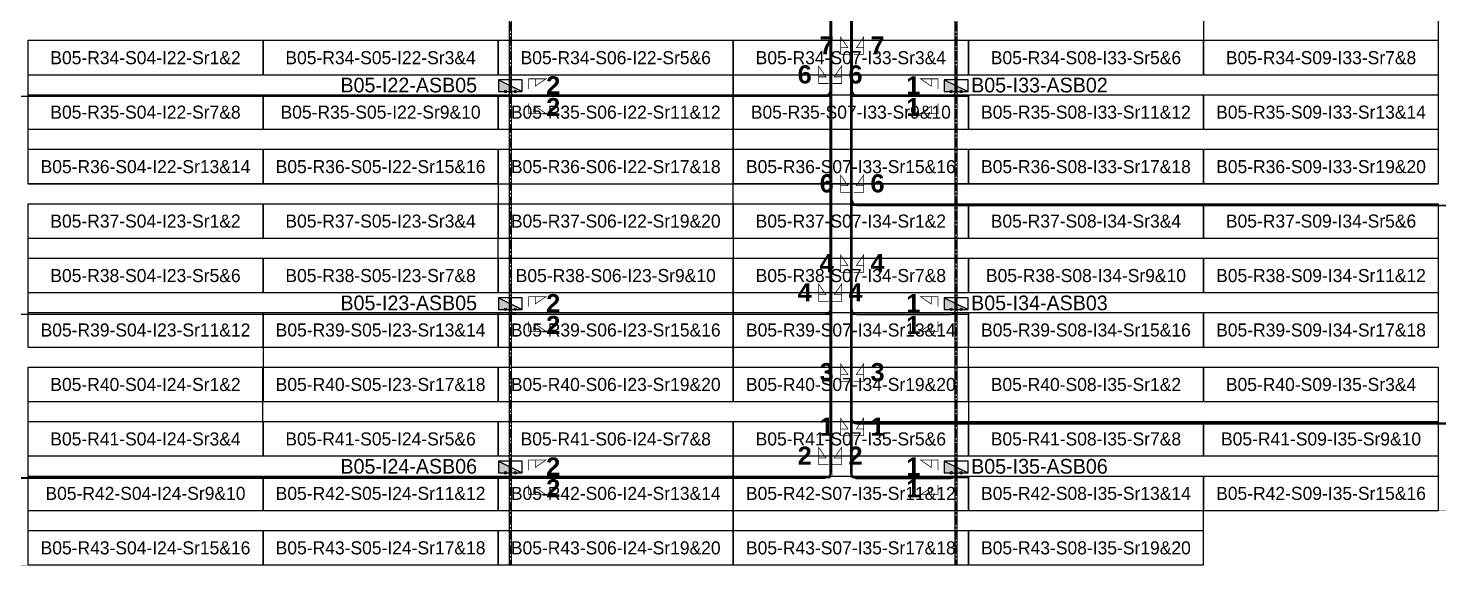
# Model space of a CAD drawing. Header units: metres. Extents: x 531268 to 531754, y 2675584 to 2675912.
# Drawn here: x 531365.5 to 531559.8, y 2675584.2 to 2675658.2 of the extents above; entities that cross this region are included whole.
import ezdxf
from ezdxf.enums import TextEntityAlignment as Align

# ---------------------------------------------------------------- set-up
doc = ezdxf.new("R2010")
doc.units = ezdxf.units.M
doc.linetypes.add('CENTER', pattern=[2, 1.25, -0.25, 0.25, -0.25])
doc.layers.add('Boundary-12.5 MW Block', color=6, linetype='Continuous', lineweight=9)
doc.layers.add('PILE', color=1, linetype='Continuous', lineweight=15)
for name, color, linetype in [('DC Trench BL-05', 40, 'Continuous'), ('E-Inverter Grouping', 2, 'Continuous'), ('Inverter Block-05', 7, 'Continuous'), ('LT Cable(AG) INV to LT Panel BL-05', 2, 'Continuous'), ('Messenger Wire Block-05 (Master Path)', 30, 'Continuous'), ('Messenger Wire Block-05 (MW Path)', 191, 'Continuous'), ('MMS Table Block-05', 8, 'Continuous'), ('Plan Line - DC BL-05', 40, 'Continuous'), ('Section Marking BL-05', 2, 'Continuous')]:
    doc.layers.add(name, color=color, linetype=linetype)
doc.styles.add('BoldTextStyle', font='arialbd.ttf')
doc.styles.get("Standard").update_dxf_attribs({"font": 'Adani Regular.ttf'})

# ---------------------------------------------------------------- blocks, each defined once
blk = doc.blocks.new('MMS Table (32.292 x 4.788)')
at = {"color": 0}
blk.add_lwpolyline([(0, -0.002), (0, 4.786), (32.292, 4.786), (32.292, -0.002)], close=True, dxfattribs=at)
at = {"color": 7}
blk.add_attdef('ID1', text='', height=1.8, dxfattribs=at).set_placement((16.146, 2.392), align=Align.MIDDLE_CENTER)
blk = doc.blocks.new('Inverter Block')
h = blk.add_hatch(color=0)
h.dxf.hatch_style = 1
h.paths.add_polyline_path([(-1.46, 2.27), (-1.46, 0.85), (1.46, 0.85)])
at = {"color": 0}
blk.add_lwpolyline([(1.46, 2.27), (-1.46, 2.27), (-1.46, 0.85), (1.46, 0.85)], close=True, dxfattribs=at)
blk.add_lwpolyline([(-1.46, 2.27), (1.46, 0.85)], dxfattribs=at)
at = {"layer": 'PILE'}
for centre in [(-0.61, 0.85), (0.61, 0.85)]:
    blk.add_circle(centre, 0.156, dxfattribs=at)
at = {"color": 7}
blk.add_attdef('ID', (-1.46, 3.01), '', height=1.8, dxfattribs=at)

msp = doc.modelspace()

# ---------------------------------------------------------------- linework, layer by layer
at = {"layer": 'Boundary-12.5 MW Block', "const_width": 0.05}
msp.add_lwpolyline([(531268.32, 2675911.58), (531462.57, 2675911.58), (531462.57, 2675904.08), (531559.74, 2675904.08), (531559.74, 2675746.58), (531754.1, 2675746.58), (531754.1, 2675591.79), (531527.35, 2675591.79), (531527.35, 2675584.29), (531268.32, 2675584.29)], close=True, dxfattribs=at)
at = {"layer": 'DC Trench BL-05', "color": 40, "const_width": 0.15}
for points in [[(531432.06, 2675709.08), (531431.76, 2675709.08), (531431.76, 2675584.29), (531432.06, 2675584.29)], [(531493.47, 2675709.08), (531493.17, 2675709.08), (531493.17, 2675584.29), (531493.47, 2675584.29)]]:
    msp.add_lwpolyline(points, close=True, dxfattribs=at)
at = {"layer": 'E-Inverter Grouping', "color": 3}
for points in [[(531559.74, 2675636.79), (531462.67, 2675636.79), (531462.67, 2675656.58), (531527.45, 2675656.58), (531527.45, 2675664.08), (531559.74, 2675664.08)], [(531462.57, 2675629.29), (531430.28, 2675629.29), (531430.28, 2675636.79), (531365.49, 2675636.79), (531365.49, 2675656.58), (531462.57, 2675656.58)], [(531430.18, 2675626.58), (531462.57, 2675626.58), (531462.57, 2675606.79), (531397.88, 2675606.79), (531397.88, 2675614.29), (531365.49, 2675614.29), (531365.49, 2675634.08), (531430.18, 2675634.08)], [(531462.67, 2675634.08), (531559.74, 2675634.08), (531559.74, 2675614.29), (531494.96, 2675614.29), (531494.96, 2675606.79), (531462.67, 2675606.79)], [(531462.57, 2675584.29), (531365.49, 2675584.29), (531365.49, 2675611.58), (531397.78, 2675611.58), (531397.78, 2675604.08), (531462.57, 2675604.08)], [(531462.67, 2675584.29), (531462.67, 2675604.08), (531495.06, 2675604.08), (531495.06, 2675611.58), (531559.74, 2675611.58), (531559.74, 2675591.79), (531527.35, 2675591.79), (531527.35, 2675584.29)]]:
    msp.add_lwpolyline(points, close=True, dxfattribs=at)
at = {"layer": 'LT Cable(AG) INV to LT Panel BL-05'}
for points in [[(531488.81, 2675740.26), (531485.18, 2675740.26, -0.100108), (531484.83, 2675740.33), (531482.91, 2675741.14, 0.042157), (531482.76, 2675741.15), (531476.84, 2675741.15, 0.414214), (531475.94, 2675740.25), (531475.94, 2675710.83, 0.021647), (531475.94, 2675710.75), (531475.98, 2675710.26, -0.021647), (531475.99, 2675710.18), (531475.99, 2675649.75, -0.414214), (531475.09, 2675648.85), (531335.64, 2675648.85, -0.414214), (531334.74, 2675649.75), (531334.74, 2675650.23)], [(531488.81, 2675740.21), (531485.18, 2675740.21, -0.100226), (531484.83, 2675740.28), (531482.91, 2675741.09, 0.042157), (531482.76, 2675741.1), (531476.89, 2675741.1, 0.414214), (531475.99, 2675740.2), (531475.99, 2675710.83, 0.021647), (531475.99, 2675710.76), (531476.03, 2675710.26, -0.021647), (531476.04, 2675710.18), (531476.04, 2675619.7, -0.414214), (531475.14, 2675618.8), (531335.64, 2675618.8, -0.414214), (531334.74, 2675619.7), (531334.74, 2675620.23)], [(531486.73, 2675740.16), (531485.17, 2675740.16, -0.100345), (531484.82, 2675740.23), (531482.9, 2675741.04, 0.042157), (531482.75, 2675741.05), (531476.94, 2675741.05, 0.414214), (531476.04, 2675740.15), (531476.04, 2675710.84, 0.021647), (531476.04, 2675710.76), (531476.08, 2675710.26, -0.021647), (531476.09, 2675710.18), (531476.09, 2675597.15, -0.414214), (531475.19, 2675596.25), (531335.64, 2675596.25, -0.414214), (531334.74, 2675597.15), (531334.74, 2675597.73)], [(531488.81, 2675740.28), (531485.19, 2675740.28, -0.10005), (531484.84, 2675740.35), (531482.91, 2675741.16, 0.042157), (531482.76, 2675741.18), (531476.81, 2675741.18, 0.414214), (531475.91, 2675740.28), (531475.91, 2675710.83, 0.021647), (531475.92, 2675710.75), (531475.96, 2675710.25, -0.021647), (531475.96, 2675710.18), (531475.96, 2675649.78, -0.414214), (531475.06, 2675648.88), (531432.81, 2675648.88, -0.414214), (531431.91, 2675649.78), (531431.91, 2675650.23)], [(531488.81, 2675740.23), (531485.18, 2675740.23, -0.100167), (531484.83, 2675740.3), (531482.91, 2675741.11, 0.042157), (531482.76, 2675741.13), (531476.86, 2675741.13, 0.414214), (531475.96, 2675740.23), (531475.96, 2675710.83, 0.021647), (531475.97, 2675710.76), (531476.01, 2675710.26, -0.021647), (531476.01, 2675710.18), (531476.01, 2675619.73, -0.414214), (531475.11, 2675618.83), (531432.81, 2675618.83, -0.414214), (531431.91, 2675619.73), (531431.91, 2675620.23)], [(531486.73, 2675740.18), (531485.17, 2675740.18, -0.100286), (531484.82, 2675740.25), (531482.9, 2675741.06, 0.042157), (531482.75, 2675741.08), (531476.91, 2675741.08, 0.414214), (531476.01, 2675740.18), (531476.01, 2675710.84, 0.021647), (531476.02, 2675710.76), (531476.06, 2675710.26, -0.021647), (531476.06, 2675710.18), (531476.06, 2675597.18, -0.414214), (531475.16, 2675596.28), (531432.81, 2675596.28, -0.414214), (531431.91, 2675597.18), (531431.91, 2675597.73)], [(531486.73, 2675740.13), (531485.14, 2675740.13, 0.078431), (531484.86, 2675740.09), (531482.95, 2675739.47, -0.078431), (531482.67, 2675739.43), (531479.51, 2675739.43, 0.414214), (531478.61, 2675738.53), (531478.61, 2675710.93, 0.093355), (531478.67, 2675710.61), (531478.78, 2675710.35, -0.093355), (531478.84, 2675710.02), (531478.84, 2675597.13, 0.414214), (531479.74, 2675596.23), (531492.42, 2675596.23, 0.414214), (531493.32, 2675597.13), (531493.32, 2675597.73)], [(531486.73, 2675740.11), (531485.14, 2675740.11, 0.078431), (531484.86, 2675740.06), (531482.95, 2675739.44, -0.078431), (531482.68, 2675739.4), (531479.54, 2675739.4, 0.414214), (531478.64, 2675738.5), (531478.64, 2675710.94, 0.093355), (531478.7, 2675710.61), (531478.8, 2675710.35, -0.093355), (531478.86, 2675710.02), (531478.86, 2675604.65, 0.414214), (531479.76, 2675603.75), (531686.77, 2675603.75, 0.414214), (531687.67, 2675604.65), (531687.67, 2675605.23)]]:
    msp.add_lwpolyline(points, format="xyb", dxfattribs=at)
at = {"layer": 'LT Cable(AG) INV to LT Panel BL-05', "color": 5}
for points in [[(531485.72, 2675739.78), (531484.23, 2675739.78, 0.078431), (531483.95, 2675739.74), (531482.96, 2675739.42, -0.078431), (531482.68, 2675739.38), (531479.56, 2675739.38, 0.414214), (531478.66, 2675738.48), (531478.66, 2675710.94, 0.093355), (531478.72, 2675710.62), (531478.83, 2675710.35, -0.093355), (531478.89, 2675710.03), (531478.89, 2675604.68, 0.414214), (531479.79, 2675603.78), (531589.6, 2675603.78, 0.414214), (531590.5, 2675604.68), (531590.5, 2675605.23)], [(531485.72, 2675739.76), (531484.23, 2675739.76, 0.078431), (531483.95, 2675739.71), (531482.96, 2675739.39, -0.078431), (531482.68, 2675739.35), (531479.59, 2675739.35, 0.414214), (531478.69, 2675738.45), (531478.69, 2675710.95, 0.093355), (531478.75, 2675710.62), (531478.85, 2675710.36, -0.093355), (531478.91, 2675710.03), (531478.91, 2675619.7, 0.414214), (531479.81, 2675618.8), (531492.42, 2675618.8, 0.414214), (531493.32, 2675619.7), (531493.32, 2675620.23)], [(531485.72, 2675739.73), (531484.23, 2675739.73, 0.078431), (531483.96, 2675739.69), (531482.97, 2675739.37, -0.078431), (531482.69, 2675739.33), (531479.61, 2675739.33, 0.414214), (531478.71, 2675738.43), (531478.71, 2675710.95, 0.093355), (531478.77, 2675710.62), (531478.88, 2675710.36, -0.093355), (531478.94, 2675710.04), (531478.94, 2675634.73, 0.414214), (531479.84, 2675633.83), (531686.77, 2675633.83, 0.414214), (531687.67, 2675634.73), (531687.67, 2675635.23)], [(531485.72, 2675739.71), (531484.24, 2675739.71, 0.078431), (531483.96, 2675739.66), (531482.97, 2675739.34, -0.078431), (531482.69, 2675739.3), (531479.64, 2675739.3, 0.414214), (531478.74, 2675738.4), (531478.74, 2675710.96, 0.093355), (531478.8, 2675710.63), (531478.9, 2675710.37, -0.093355), (531478.96, 2675710.04), (531478.96, 2675634.75, 0.414214), (531479.86, 2675633.85), (531589.6, 2675633.85, 0.414214), (531590.5, 2675634.75), (531590.5, 2675635.23)], [(531487.71, 2675739.68), (531484.24, 2675739.68, 0.078431), (531483.96, 2675739.64), (531482.97, 2675739.32, -0.078431), (531482.7, 2675739.28), (531479.66, 2675739.28, 0.414214), (531478.76, 2675738.38), (531478.76, 2675710.96, 0.093355), (531478.82, 2675710.63), (531478.93, 2675710.37, -0.093355), (531478.99, 2675710.05), (531478.99, 2675649.78, 0.414214), (531479.89, 2675648.88), (531492.42, 2675648.88, 0.414214), (531493.32, 2675649.78), (531493.32, 2675650.23)]]:
    msp.add_lwpolyline(points, format="xyb", dxfattribs=at)
at = {"layer": 'Messenger Wire Block-05 (Master Path)'}
for points in [[(531475.96, 2675596.38), (531475.96, 2675710.22)], [(531478.99, 2675596.38), (531478.99, 2675710.22)], [(531333.1, 2675648.88), (531475.96, 2675648.88)], [(531478.99, 2675648.88), (531494.96, 2675648.88)], [(531478.99, 2675633.88), (531689.31, 2675633.88)], [(531333.1, 2675618.88), (531475.96, 2675618.88)], [(531478.99, 2675618.88), (531494.96, 2675618.88)], [(531478.99, 2675603.88), (531689.31, 2675603.88)], [(531333.1, 2675596.38), (531475.96, 2675596.38)], [(531478.99, 2675596.38), (531494.96, 2675596.38)]]:
    msp.add_lwpolyline(points, dxfattribs=at)
at = {"layer": 'Messenger Wire Block-05 (MW Path)', "const_width": 0.1}
for points in [[(531476.21, 2675596.38), (531476.21, 2675710.22)], [(531478.74, 2675596.38), (531478.74, 2675710.22)], [(531333.1, 2675648.88), (531475.96, 2675648.88)], [(531478.99, 2675648.88), (531494.96, 2675648.88)], [(531478.99, 2675633.88), (531689.31, 2675633.88)], [(531333.1, 2675618.88), (531475.96, 2675618.88)], [(531478.99, 2675618.88), (531494.96, 2675618.88)], [(531478.99, 2675603.88), (531689.31, 2675603.88)], [(531333.1, 2675596.38), (531475.96, 2675596.38)], [(531478.99, 2675596.38), (531494.96, 2675596.38)]]:
    msp.add_lwpolyline(points, dxfattribs=at)
at = {"layer": 'Plan Line - DC BL-05', "color": 6, "linetype": 'CENTER'}
for points in [[(531431.91, 2675709.08), (531431.91, 2675584.29)], [(531493.32, 2675709.08), (531493.32, 2675584.29)]]:
    msp.add_lwpolyline(points, dxfattribs=at)
at = {"layer": 'Section Marking BL-05', "color": 94, "lineweight": 35, "true_color": 0x00a500, "const_width": 0.1}
for points in [[(531478.79, 2675654.63), (531477.4, 2675654.63), (531477.4, 2675657.03), (531478.41, 2675655.55), (531477.4, 2675655.55)], [(531479.19, 2675654.63), (531480.58, 2675654.63), (531480.58, 2675657.03), (531479.57, 2675655.55), (531480.58, 2675655.55)], [(531475.76, 2675650.63), (531474.37, 2675650.63), (531474.37, 2675653.03), (531475.38, 2675651.55), (531474.37, 2675651.55)], [(531476.16, 2675650.63), (531477.55, 2675650.63), (531477.55, 2675653.03), (531476.54, 2675651.55), (531477.55, 2675651.55)], [(531434.41, 2675649.88), (531434.41, 2675651.27), (531436.81, 2675651.27), (531435.33, 2675650.26), (531435.33, 2675651.27)], [(531490.82, 2675649.88), (531490.82, 2675651.27), (531488.42, 2675651.27), (531489.9, 2675650.26), (531489.9, 2675651.27)], [(531434.41, 2675647.88), (531434.41, 2675646.49), (531436.81, 2675646.49), (531435.33, 2675647.5), (531435.33, 2675646.49)], [(531490.82, 2675647.88), (531490.82, 2675646.49), (531488.42, 2675646.49), (531489.9, 2675647.5), (531489.9, 2675646.49)], [(531478.79, 2675635.63), (531477.4, 2675635.63), (531477.4, 2675638.03), (531478.41, 2675636.55), (531477.4, 2675636.55)], [(531479.19, 2675635.63), (531480.58, 2675635.63), (531480.58, 2675638.03), (531479.57, 2675636.55), (531480.58, 2675636.55)], [(531478.79, 2675624.63), (531477.4, 2675624.63), (531477.4, 2675627.03), (531478.41, 2675625.55), (531477.4, 2675625.55)], [(531479.19, 2675624.63), (531480.58, 2675624.63), (531480.58, 2675627.03), (531479.57, 2675625.55), (531480.58, 2675625.55)], [(531475.76, 2675620.63), (531474.37, 2675620.63), (531474.37, 2675623.03), (531475.38, 2675621.55), (531474.37, 2675621.55)], [(531476.16, 2675620.63), (531477.55, 2675620.63), (531477.55, 2675623.03), (531476.54, 2675621.55), (531477.55, 2675621.55)], [(531434.41, 2675619.88), (531434.41, 2675621.27), (531436.81, 2675621.27), (531435.33, 2675620.26), (531435.33, 2675621.27)], [(531490.82, 2675619.88), (531490.82, 2675621.27), (531488.42, 2675621.27), (531489.9, 2675620.26), (531489.9, 2675621.27)], [(531434.41, 2675617.88), (531434.41, 2675616.49), (531436.81, 2675616.49), (531435.33, 2675617.5), (531435.33, 2675616.49)], [(531490.82, 2675617.88), (531490.82, 2675616.49), (531488.42, 2675616.49), (531489.9, 2675617.5), (531489.9, 2675616.49)], [(531478.79, 2675609.63), (531477.4, 2675609.63), (531477.4, 2675612.03), (531478.41, 2675610.55), (531477.4, 2675610.55)], [(531479.19, 2675609.63), (531480.58, 2675609.63), (531480.58, 2675612.03), (531479.57, 2675610.55), (531480.58, 2675610.55)], [(531478.79, 2675602.13), (531477.4, 2675602.13), (531477.4, 2675604.53), (531478.41, 2675603.05), (531477.4, 2675603.05)], [(531479.19, 2675602.13), (531480.58, 2675602.13), (531480.58, 2675604.53), (531479.57, 2675603.05), (531480.58, 2675603.05)], [(531475.76, 2675598.13), (531474.37, 2675598.13), (531474.37, 2675600.53), (531475.38, 2675599.05), (531474.37, 2675599.05)], [(531476.16, 2675598.13), (531477.55, 2675598.13), (531477.55, 2675600.53), (531476.54, 2675599.05), (531477.55, 2675599.05)], [(531434.41, 2675597.38), (531434.41, 2675598.77), (531436.81, 2675598.77), (531435.33, 2675597.76), (531435.33, 2675598.77)], [(531490.82, 2675597.38), (531490.82, 2675598.77), (531488.42, 2675598.77), (531489.9, 2675597.76), (531489.9, 2675598.77)], [(531434.41, 2675595.38), (531434.41, 2675593.99), (531436.81, 2675593.99), (531435.33, 2675595), (531435.33, 2675593.99)], [(531490.82, 2675595.38), (531490.82, 2675593.99), (531488.42, 2675593.99), (531489.9, 2675595), (531489.9, 2675593.99)]]:
    msp.add_lwpolyline(points, dxfattribs=at)

# ---------------------------------------------------------------- block references
at = {"layer": 'Inverter Block-05'}
ref = msp.add_blockref('Inverter Block', (531431.91, 2675648.57), dxfattribs=dict(at, xscale=1.124999999976148, yscale=1.124999999976148, zscale=1.124999999976148))
ref.add_attrib('ID', 'B05-I22-ASB05', (531408.5, 2675649.4), dxfattribs={"layer": '0', "color": 7, "height": 2.025})
ref = msp.add_blockref('Inverter Block', (531493.32, 2675648.57), dxfattribs=dict(at, xscale=1.124999999976148, yscale=1.124999999976148, zscale=1.124999999976148))
ref.add_attrib('ID', 'B05-I33-ASB02', (531495.39, 2675649.4), dxfattribs={"layer": '0', "color": 7, "height": 2.025})
ref = msp.add_blockref('Inverter Block', (531431.91, 2675618.57), dxfattribs=dict(at, xscale=1.124999999976148, yscale=1.124999999976148, zscale=1.124999999976148))
ref.add_attrib('ID', 'B05-I23-ASB05', (531408.5, 2675619.4), dxfattribs={"layer": '0', "color": 7, "height": 2.025})
ref = msp.add_blockref('Inverter Block', (531493.32, 2675618.57), dxfattribs=dict(at, xscale=1.124999999976148, yscale=1.124999999976148, zscale=1.124999999976148))
ref.add_attrib('ID', 'B05-I34-ASB03', (531495.39, 2675619.4), dxfattribs={"layer": '0', "color": 7, "height": 2.025})
ref = msp.add_blockref('Inverter Block', (531431.91, 2675596.07), dxfattribs=dict(at, xscale=1.124999999976148, yscale=1.124999999976148, zscale=1.124999999976148))
ref.add_attrib('ID', 'B05-I24-ASB06', (531408.5, 2675596.9), dxfattribs={"layer": '0', "color": 7, "height": 2.025})
ref = msp.add_blockref('Inverter Block', (531493.32, 2675596.07), dxfattribs=dict(at, xscale=1.124999999976148, yscale=1.124999999976148, zscale=1.124999999976148))
ref.add_attrib('ID', 'B05-I35-ASB06', (531495.39, 2675596.9), dxfattribs={"layer": '0', "color": 7, "height": 2.025})
at = {"layer": 'MMS Table Block-05'}
for p, values in [((531365.49, 2675651.79), {'ID1': 'B05-R34-S04-I22-Sr1&2'}), ((531397.88, 2675651.79), {'ID1': 'B05-R34-S05-I22-Sr3&4'}), ((531430.28, 2675651.79), {'ID1': 'B05-R34-S06-I22-Sr5&6'}), ((531462.67, 2675651.79), {'ID1': 'B05-R34-S07-I33-Sr3&4'}), ((531495.06, 2675651.79), {'ID1': 'B05-R34-S08-I33-Sr5&6'}), ((531527.45, 2675651.79), {'ID1': 'B05-R34-S09-I33-Sr7&8'}), ((531365.49, 2675644.29), {'ID1': 'B05-R35-S04-I22-Sr7&8'}), ((531397.88, 2675644.29), {'ID1': 'B05-R35-S05-I22-Sr9&10'}), ((531430.28, 2675644.29), {'ID1': 'B05-R35-S06-I22-Sr11&12'}), ((531462.67, 2675644.29), {'ID1': 'B05-R35-S07-I33-Sr9&10'}), ((531495.06, 2675644.29), {'ID1': 'B05-R35-S08-I33-Sr11&12'}), ((531527.45, 2675644.29), {'ID1': 'B05-R35-S09-I33-Sr13&14'}), ((531365.49, 2675636.79), {'ID1': 'B05-R36-S04-I22-Sr13&14'}), ((531397.88, 2675636.79), {'ID1': 'B05-R36-S05-I22-Sr15&16'}), ((531430.28, 2675636.79), {'ID1': 'B05-R36-S06-I22-Sr17&18'}), ((531462.67, 2675636.79), {'ID1': 'B05-R36-S07-I33-Sr15&16'}), ((531495.06, 2675636.79), {'ID1': 'B05-R36-S08-I33-Sr17&18'}), ((531527.45, 2675636.79), {'ID1': 'B05-R36-S09-I33-Sr19&20'}), ((531365.49, 2675629.29), {'ID1': 'B05-R37-S04-I23-Sr1&2'}), ((531397.88, 2675629.29), {'ID1': 'B05-R37-S05-I23-Sr3&4'}), ((531430.28, 2675629.29), {'ID1': 'B05-R37-S06-I22-Sr19&20'}), ((531462.67, 2675629.29), {'ID1': 'B05-R37-S07-I34-Sr1&2'}), ((531495.06, 2675629.29), {'ID1': 'B05-R37-S08-I34-Sr3&4'}), ((531527.45, 2675629.29), {'ID1': 'B05-R37-S09-I34-Sr5&6'}), ((531365.49, 2675621.79), {'ID1': 'B05-R38-S04-I23-Sr5&6'}), ((531397.88, 2675621.79), {'ID1': 'B05-R38-S05-I23-Sr7&8'}), ((531430.28, 2675621.79), {'ID1': 'B05-R38-S06-I23-Sr9&10'}), ((531462.67, 2675621.79), {'ID1': 'B05-R38-S07-I34-Sr7&8'}), ((531495.06, 2675621.79), {'ID1': 'B05-R38-S08-I34-Sr9&10'}), ((531527.45, 2675621.79), {'ID1': 'B05-R38-S09-I34-Sr11&12'}), ((531365.49, 2675614.29), {'ID1': 'B05-R39-S04-I23-Sr11&12'}), ((531397.88, 2675614.29), {'ID1': 'B05-R39-S05-I23-Sr13&14'}), ((531430.28, 2675614.29), {'ID1': 'B05-R39-S06-I23-Sr15&16'}), ((531462.67, 2675614.29), {'ID1': 'B05-R39-S07-I34-Sr13&14'}), ((531495.06, 2675614.29), {'ID1': 'B05-R39-S08-I34-Sr15&16'}), ((531527.45, 2675614.29), {'ID1': 'B05-R39-S09-I34-Sr17&18'}), ((531365.49, 2675606.79), {'ID1': 'B05-R40-S04-I24-Sr1&2'}), ((531397.88, 2675606.79), {'ID1': 'B05-R40-S05-I23-Sr17&18'}), ((531430.28, 2675606.79), {'ID1': 'B05-R40-S06-I23-Sr19&20'}), ((531462.67, 2675606.79), {'ID1': 'B05-R40-S07-I34-Sr19&20'}), ((531495.06, 2675606.79), {'ID1': 'B05-R40-S08-I35-Sr1&2'}), ((531527.45, 2675606.79), {'ID1': 'B05-R40-S09-I35-Sr3&4'}), ((531365.49, 2675599.29), {'ID1': 'B05-R41-S04-I24-Sr3&4'}), ((531397.88, 2675599.29), {'ID1': 'B05-R41-S05-I24-Sr5&6'}), ((531430.28, 2675599.29), {'ID1': 'B05-R41-S06-I24-Sr7&8'}), ((531462.67, 2675599.29), {'ID1': 'B05-R41-S07-I35-Sr5&6'}), ((531495.06, 2675599.29), {'ID1': 'B05-R41-S08-I35-Sr7&8'}), ((531527.45, 2675599.29), {'ID1': 'B05-R41-S09-I35-Sr9&10'}), ((531365.49, 2675591.79), {'ID1': 'B05-R42-S04-I24-Sr9&10'}), ((531397.88, 2675591.79), {'ID1': 'B05-R42-S05-I24-Sr11&12'}), ((531430.28, 2675591.79), {'ID1': 'B05-R42-S06-I24-Sr13&14'}), ((531462.67, 2675591.79), {'ID1': 'B05-R42-S07-I35-Sr11&12'}), ((531495.06, 2675591.79), {'ID1': 'B05-R42-S08-I35-Sr13&14'}), ((531527.45, 2675591.79), {'ID1': 'B05-R42-S09-I35-Sr15&16'}), ((531365.49, 2675584.29), {'ID1': 'B05-R43-S04-I24-Sr15&16'}), ((531397.88, 2675584.29), {'ID1': 'B05-R43-S05-I24-Sr17&18'}), ((531430.28, 2675584.29), {'ID1': 'B05-R43-S06-I24-Sr19&20'}), ((531462.67, 2675584.29), {'ID1': 'B05-R43-S07-I35-Sr17&18'}), ((531495.06, 2675584.29), {'ID1': 'B05-R43-S08-I35-Sr19&20'})]:
    msp.add_blockref('MMS Table (32.292 x 4.788)', p, dxfattribs=at).add_auto_attribs(values)

# ---------------------------------------------------------------- texts
at = {"layer": 'Section Marking BL-05', "color": 94, "true_color": 0x00a500, "style": 'BoldTextStyle'}
for s, p in [('7', (531475.49, 2675655.88)), ('7', (531482.49, 2675655.88)), ('6', (531472.46, 2675651.88)), ('6', (531479.46, 2675651.88)), ('2', (531437.81, 2675650.38)), ('1', (531487.42, 2675650.38)), ('2', (531437.81, 2675647.38)), ('1', (531487.42, 2675647.38)), ('6', (531475.49, 2675636.88)), ('6', (531482.49, 2675636.88)), ('4', (531475.49, 2675625.88)), ('4', (531482.49, 2675625.88)), ('2', (531437.81, 2675620.38)), ('4', (531472.46, 2675621.88)), ('4', (531479.46, 2675621.88)), ('1', (531487.42, 2675620.38)), ('2', (531437.81, 2675617.38)), ('1', (531487.42, 2675617.38)), ('3', (531475.49, 2675610.88)), ('3', (531482.49, 2675610.88)), ('1', (531475.49, 2675603.38)), ('1', (531482.49, 2675603.38)), ('2', (531472.46, 2675599.38)), ('2', (531479.46, 2675599.38)), ('2', (531437.81, 2675597.88)), ('1', (531487.42, 2675597.88)), ('2', (531437.81, 2675594.88)), ('1', (531487.42, 2675594.88))]:
    msp.add_text(s, height=2.5, dxfattribs=at).set_placement(p, align=Align.MIDDLE_CENTER)

doc.saveas('drawing.dxf')
